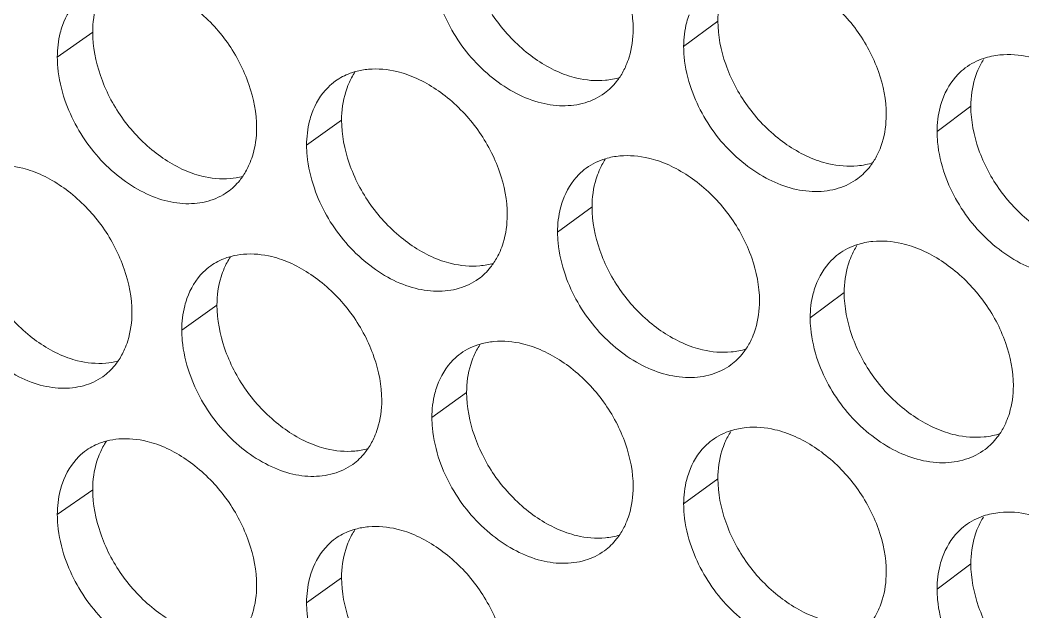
# Model space of a CAD drawing. Header units: millimetres. Extents: x 1177 to 4147, y 93 to 2194.
# Drawn here: x 2652.35 to 2669.62, y 703.32 to 713.51 of the extents above; entities that cross this region are included whole.
import ezdxf

# ---------------------------------------------------------------- set-up
doc = ezdxf.new("R2010")
doc.units = ezdxf.units.MM
doc.header["$LTSCALE"] = 0.1
doc.layers.get('0').update_dxf_attribs({"lineweight": 13})
doc.layers.add('标注', color=251, linetype='Continuous', lineweight=9)

# ---------------------------------------------------------------- blocks, each defined once
blk = doc.blocks.new('02')
for points, knots in [([(4627.348, 522.744), (4597.363, 531.299), (4553.55, 545.69), (4497.641, 568.487), (4458.71, 586.649), (4422.281, 606.068), (4388.51, 626.659), (4357.551, 648.334), (4338.416, 663.815), (4329.392, 671.722)], [0, 0, 0, 0, 0.278685, 0.411475, 0.539478, 0.662459, 0.780251, 0.892768, 1, 1, 1, 1]), ([(4626.906, 521.428), (4597.052, 529.945), (4553.424, 544.261), (4497.732, 566.923), (4458.929, 584.973), (4422.597, 604.269), (4388.892, 624.729), (4357.964, 646.263), (4338.829, 661.641), (4329.798, 669.496)], [0, 0, 0, 0, 0.278468, 0.411196, 0.539177, 0.662176, 0.780023, 0.892638, 1, 1, 1, 1]), ([(4628.518, 518.372), (4598.337, 526.935), (4554.235, 541.353), (4497.955, 564.22), (4458.766, 582.448), (4422.099, 601.945), (4388.114, 622.628), (4356.965, 644.402), (4337.717, 659.96), (4328.641, 667.907)], [0, 0, 0, 0, 0.278732, 0.411552, 0.539576, 0.662563, 0.780343, 0.892822, 1, 1, 1, 1]), ([(4328.202, 667.332), (4337.3, 659.316), (4356.601, 643.626), (4387.852, 621.677), (4421.956, 600.844), (4458.755, 581.215), (4498.091, 562.874), (4554.59, 539.876), (4598.873, 525.389), (4629.18, 516.79)], [0, 0, 0, 0, 0.107262, 0.219794, 0.337581, 0.460553, 0.588547, 0.721328, 1, 1, 1, 1])]:
    blk.add_open_spline(points, degree=3, knots=knots)
at = {"layer": '标注'}
for p, q in [((4575.368, 610.542), (4574.525, 609.921)), ((4559.99, 610.271), (4559.119, 609.66)), ((4581.589, 608.451), (4580.758, 607.827)), ((4566.111, 608.108), (4565.251, 607.493)), ((4572.272, 605.973), (4571.424, 605.355)), ((4578.474, 603.868), (4577.637, 603.246)), ((4563.046, 603.561), (4562.18, 602.948)), ((4569.187, 601.412), (4568.333, 600.795)), ((4575.368, 599.292), (4574.525, 598.671)), ((4559.99, 599.021), (4559.119, 598.41)), ((4559.99, 599.021), (4559.119, 598.41)), ((4581.589, 597.201), (4580.758, 596.577)), ((4566.111, 596.858), (4565.251, 596.243)), ((4566.111, 596.858), (4565.251, 596.243))]:
    blk.add_line(p, q, dxfattribs=at)
for points, knots in [([(4573.284, 610.344), (4573.284, 610.703), (4573.133, 611.448), (4572.601, 612.462), (4571.806, 613.289), (4571.146, 613.673), (4570.805, 613.79)], [0, 0, 0, 0, 0.24041, 0.498878, 0.758134, 1, 1, 1, 1]), ([(4569.187, 612.662), (4569.187, 612.303), (4569.336, 611.557), (4569.865, 610.542), (4570.656, 609.714), (4571.314, 609.329), (4571.654, 609.212)], [0, 0, 0, 0, 0.240713, 0.499341, 0.758439, 1, 1, 1, 1]), ([(4579.508, 608.243), (4579.508, 608.602), (4579.357, 609.347), (4578.821, 610.359), (4578.02, 611.183), (4577.357, 611.563), (4577.014, 611.678)], [0, 0, 0, 0, 0.240116, 0.498284, 0.757575, 1, 1, 1, 1]), ([(4564.021, 607.924), (4564.021, 608.283), (4563.872, 609.029), (4563.346, 610.046), (4562.56, 610.879), (4561.905, 611.268), (4561.567, 611.388)], [0, 0, 0, 0, 0.240859, 0.499781, 0.758983, 1, 1, 1, 1]), ([(4575.542, 611.433), (4575.514, 611.366), (4575.409, 611.08), (4575.368, 610.773), (4575.368, 610.542)], [0, 0, 0, 0, 0.239294, 1, 1, 1, 1]), ([(4559.837, 611.244), (4559.77, 611.196), (4559.511, 610.979), (4559.332, 610.676), (4559.246, 610.436)], [0, 0, 0, 0, 0.243319, 1, 1, 1, 1]), ([(4560.17, 611.178), (4560.14, 611.111), (4560.032, 610.82), (4559.99, 610.507), (4559.99, 610.271)], [0, 0, 0, 0, 0.238392, 1, 1, 1, 1]), ([(4568.523, 610.986), (4568.682, 610.527), (4569.053, 609.875), (4569.737, 609.192), (4570.312, 608.791), (4570.92, 608.53), (4571.528, 608.435), (4572.098, 608.504), (4572.435, 608.665), (4572.578, 608.77)], [0, 0, 0, 0, 0.277575, 0.416837, 0.550884, 0.676215, 0.791695, 0.898653, 1, 1, 1, 1]), ([(4574.657, 610.702), (4574.635, 610.642), (4574.557, 610.389), (4574.525, 610.122), (4574.525, 609.921)], [0, 0, 0, 0, 0.240519, 1, 1, 1, 1]), ([(4575.368, 610.542), (4575.368, 610.183), (4575.518, 609.438), (4576.051, 608.425), (4576.847, 607.6), (4577.509, 607.219), (4577.852, 607.104)], [0, 0, 0, 0, 0.240418, 0.498747, 0.75788, 1, 1, 1, 1]), ([(4559.246, 610.436), (4559.225, 610.376), (4559.149, 610.125), (4559.119, 609.86), (4559.119, 609.66)], [0, 0, 0, 0, 0.240003, 1, 1, 1, 1]), ([(4573.107, 609.449), (4573.136, 609.516), (4573.242, 609.803), (4573.284, 610.112), (4573.284, 610.344)], [0, 0, 0, 0, 0.239188, 1, 1, 1, 1]), ([(4559.99, 610.271), (4559.99, 609.911), (4560.138, 609.165), (4560.661, 608.147), (4561.443, 607.313), (4562.096, 606.924), (4562.434, 606.804)], [0, 0, 0, 0, 0.241162, 0.500244, 0.759286, 1, 1, 1, 1]), ([(4574.525, 609.921), (4574.525, 609.835), (4574.543, 609.476), (4574.627, 609.121), (4574.717, 608.863)], [0, 0, 0, 0, 0.240096, 1, 1, 1, 1]), ([(4559.119, 609.66), (4559.119, 609.574), (4559.136, 609.214), (4559.219, 608.858), (4559.307, 608.599)], [0, 0, 0, 0, 0.239878, 1, 1, 1, 1]), ([(4583.262, 609.595), (4583.181, 609.622), (4582.87, 609.709), (4582.541, 609.735), (4582.304, 609.711)], [0, 0, 0, 0, 0.262621, 1, 1, 1, 1]), ([(4567.715, 609.232), (4567.636, 609.26), (4567.331, 609.35), (4567.006, 609.38), (4566.773, 609.359)], [0, 0, 0, 0, 0.263274, 1, 1, 1, 1]), ([(4581.453, 609.393), (4581.39, 609.345), (4581.146, 609.13), (4580.974, 608.839), (4580.89, 608.609)], [0, 0, 0, 0, 0.244516, 1, 1, 1, 1]), ([(4581.761, 609.334), (4581.733, 609.268), (4581.63, 608.985), (4581.589, 608.68), (4581.589, 608.451)], [0, 0, 0, 0, 0.239648, 1, 1, 1, 1]), ([(4565.963, 609.072), (4565.897, 609.025), (4565.643, 608.808), (4565.465, 608.508), (4565.38, 608.27)], [0, 0, 0, 0, 0.243679, 1, 1, 1, 1]), ([(4566.453, 609.302), (4566.409, 609.29), (4566.236, 609.235), (4566.073, 609.151), (4565.963, 609.072)], [0, 0, 0, 0, 0.254263, 1, 1, 1, 1]), ([(4570.186, 605.78), (4570.186, 606.139), (4570.036, 606.885), (4569.506, 607.9), (4568.714, 608.728), (4568.056, 609.114), (4567.715, 609.232)], [0, 0, 0, 0, 0.240558, 0.499178, 0.758416, 1, 1, 1, 1]), ([(4571.654, 609.212), (4571.734, 609.185), (4572.04, 609.096), (4572.365, 609.067), (4572.599, 609.089)], [0, 0, 0, 0, 0.262933, 1, 1, 1, 1]), ([(4572.578, 608.77), (4572.69, 608.852), (4572.826, 608.985), (4572.934, 609.137), (4572.96, 609.176)], [0, 0, 0, 0, 0.745795, 1, 1, 1, 1]), ([(4566.289, 609.009), (4566.26, 608.941), (4566.153, 608.653), (4566.111, 608.342), (4566.111, 608.108)], [0, 0, 0, 0, 0.238756, 1, 1, 1, 1]), ([(4574.717, 608.863), (4574.878, 608.403), (4575.253, 607.751), (4575.946, 607.07), (4576.689, 606.557), (4577.536, 606.296), (4578.328, 606.402), (4578.666, 606.567), (4578.809, 606.674)], [0, 0, 0, 0, 0.277359, 0.41667, 0.550882, 0.790562, 0.898061, 1, 1, 1, 1]), ([(4559.307, 608.599), (4559.464, 608.142), (4559.828, 607.491), (4560.501, 606.804), (4561.067, 606.399), (4561.665, 606.132), (4562.265, 606.028), (4562.829, 606.088), (4563.163, 606.242), (4563.306, 606.343)], [0, 0, 0, 0, 0.278686, 0.418268, 0.552446, 0.677694, 0.792838, 0.899272, 1, 1, 1, 1]), ([(4580.89, 608.609), (4580.868, 608.549), (4580.789, 608.296), (4580.758, 608.028), (4580.758, 607.827)], [0, 0, 0, 0, 0.240728, 1, 1, 1, 1]), ([(4581.589, 608.451), (4581.589, 608.093), (4581.74, 607.348), (4582.276, 606.337), (4583.078, 605.515), (4583.744, 605.139), (4584.088, 605.025)], [0, 0, 0, 0, 0.240129, 0.498159, 0.757326, 1, 1, 1, 1]), ([(4565.38, 608.27), (4565.359, 608.211), (4565.282, 607.959), (4565.251, 607.693), (4565.251, 607.493)], [0, 0, 0, 0, 0.240208, 1, 1, 1, 1]), ([(4566.111, 608.108), (4566.111, 607.749), (4566.26, 607.003), (4566.787, 605.987), (4567.575, 605.156), (4568.231, 604.77), (4568.571, 604.652)], [0, 0, 0, 0, 0.240862, 0.49964, 0.75872, 1, 1, 1, 1]), ([(4579.334, 607.356), (4579.363, 607.422), (4579.467, 607.707), (4579.508, 608.013), (4579.508, 608.243)], [0, 0, 0, 0, 0.239544, 1, 1, 1, 1]), ([(4563.842, 607.019), (4563.871, 607.087), (4563.979, 607.376), (4564.021, 607.689), (4564.021, 607.924)], [0, 0, 0, 0, 0.238646, 1, 1, 1, 1]), ([(4580.758, 607.827), (4580.758, 607.741), (4580.776, 607.381), (4580.86, 607.027), (4580.951, 606.769)], [0, 0, 0, 0, 0.240186, 1, 1, 1, 1]), ([(4565.251, 607.493), (4565.251, 607.407), (4565.269, 607.047), (4565.352, 606.692), (4565.441, 606.433)], [0, 0, 0, 0, 0.239965, 1, 1, 1, 1]), ([(4573.904, 607.106), (4573.825, 607.133), (4573.517, 607.221), (4573.19, 607.25), (4572.955, 607.228)], [0, 0, 0, 0, 0.263009, 1, 1, 1, 1]), ([(4576.391, 603.665), (4576.391, 604.024), (4576.24, 604.769), (4575.706, 605.782), (4574.908, 606.607), (4574.247, 606.989), (4573.904, 607.106)], [0, 0, 0, 0, 0.240262, 0.49858, 0.757854, 1, 1, 1, 1]), ([(4577.852, 607.104), (4577.931, 607.077), (4578.24, 606.989), (4578.567, 606.962), (4578.802, 606.985)], [0, 0, 0, 0, 0.262674, 1, 1, 1, 1]), ([(4578.809, 606.674), (4578.922, 606.759), (4579.058, 606.894), (4579.166, 607.048), (4579.192, 607.089)], [0, 0, 0, 0, 0.74587, 1, 1, 1, 1]), ([(4558.508, 606.852), (4558.429, 606.88), (4558.127, 606.972), (4557.806, 607.004), (4557.574, 606.985)], [0, 0, 0, 0, 0.263682, 1, 1, 1, 1]), ([(4560.954, 603.382), (4560.954, 603.741), (4560.805, 604.488), (4560.281, 605.505), (4559.498, 606.34), (4558.846, 606.731), (4558.508, 606.852)], [0, 0, 0, 0, 0.241011, 0.500085, 0.759268, 1, 1, 1, 1]), ([(4572.13, 606.929), (4572.065, 606.881), (4571.814, 606.665), (4571.639, 606.369), (4571.554, 606.134)], [0, 0, 0, 0, 0.244024, 1, 1, 1, 1]), ([(4572.448, 606.867), (4572.419, 606.8), (4572.314, 606.514), (4572.272, 606.205), (4572.272, 605.973)], [0, 0, 0, 0, 0.239116, 1, 1, 1, 1]), ([(4562.434, 606.804), (4562.512, 606.776), (4562.815, 606.685), (4563.137, 606.654), (4563.369, 606.674)], [0, 0, 0, 0, 0.263331, 1, 1, 1, 1]), ([(4563.306, 606.343), (4563.418, 606.422), (4563.553, 606.552), (4563.662, 606.7), (4563.688, 606.739)], [0, 0, 0, 0, 0.745677, 1, 1, 1, 1]), ([(4580.951, 606.769), (4581.113, 606.309), (4581.493, 605.655), (4582.193, 604.977), (4582.945, 604.468), (4583.801, 604.214), (4584.598, 604.329), (4584.937, 604.499), (4585.081, 604.609)], [0, 0, 0, 0, 0.27664, 0.415747, 0.549878, 0.789826, 0.897663, 1, 1, 1, 1]), ([(4565.441, 606.433), (4565.599, 605.975), (4565.968, 605.323), (4566.648, 604.639), (4567.221, 604.236), (4567.825, 603.973), (4568.43, 603.876), (4568.998, 603.942), (4569.334, 604.1), (4569.477, 604.203)], [0, 0, 0, 0, 0.277943, 0.417311, 0.551401, 0.676704, 0.792073, 0.898857, 1, 1, 1, 1]), ([(4571.554, 606.134), (4571.533, 606.074), (4571.455, 605.822), (4571.424, 605.555), (4571.424, 605.355)], [0, 0, 0, 0, 0.240415, 1, 1, 1, 1]), ([(4572.272, 605.973), (4572.272, 605.614), (4572.422, 604.869), (4572.953, 603.855), (4573.746, 603.028), (4574.407, 602.646), (4574.748, 602.53)], [0, 0, 0, 0, 0.240565, 0.499043, 0.758159, 1, 1, 1, 1]), ([(4556.945, 605.738), (4556.945, 605.379), (4557.093, 604.632), (4557.613, 603.613), (4558.393, 602.778), (4559.043, 602.386), (4559.38, 602.265)], [0, 0, 0, 0, 0.241314, 0.500547, 0.759571, 1, 1, 1, 1]), ([(4570.009, 604.882), (4570.038, 604.949), (4570.144, 605.237), (4570.186, 605.547), (4570.186, 605.78)], [0, 0, 0, 0, 0.239008, 1, 1, 1, 1]), ([(4571.424, 605.355), (4571.424, 605.268), (4571.442, 604.909), (4571.525, 604.554), (4571.615, 604.296)], [0, 0, 0, 0, 0.240052, 1, 1, 1, 1]), ([(4580.133, 605.008), (4580.053, 605.035), (4579.743, 605.122), (4579.414, 605.149), (4579.178, 605.126)], [0, 0, 0, 0, 0.262749, 1, 1, 1, 1]), ([(4582.635, 601.579), (4582.635, 601.938), (4582.483, 602.683), (4581.945, 603.694), (4581.142, 604.515), (4580.477, 604.893), (4580.133, 605.008)], [0, 0, 0, 0, 0.239971, 0.497989, 0.757297, 1, 1, 1, 1]), ([(4563.393, 604.759), (4563.348, 604.747), (4563.173, 604.693), (4563.007, 604.608), (4562.895, 604.529)], [0, 0, 0, 0, 0.254423, 1, 1, 1, 1]), ([(4564.636, 604.682), (4564.557, 604.709), (4564.253, 604.8), (4563.929, 604.831), (4563.696, 604.811)], [0, 0, 0, 0, 0.263409, 1, 1, 1, 1]), ([(4567.099, 601.224), (4567.099, 601.582), (4566.949, 602.328), (4566.421, 603.344), (4565.632, 604.175), (4564.976, 604.562), (4564.636, 604.682)], [0, 0, 0, 0, 0.240708, 0.499479, 0.758699, 1, 1, 1, 1]), ([(4568.571, 604.652), (4568.65, 604.625), (4568.955, 604.535), (4569.279, 604.505), (4569.512, 604.526)], [0, 0, 0, 0, 0.263064, 1, 1, 1, 1]), ([(4578.336, 604.815), (4578.272, 604.767), (4578.026, 604.551), (4577.853, 604.258), (4577.768, 604.027)], [0, 0, 0, 0, 0.244355, 1, 1, 1, 1]), ([(4578.647, 604.755), (4578.618, 604.688), (4578.515, 604.404), (4578.474, 604.098), (4578.474, 603.868)], [0, 0, 0, 0, 0.239472, 1, 1, 1, 1]), ([(4562.895, 604.529), (4562.829, 604.482), (4562.572, 604.265), (4562.393, 603.963), (4562.308, 603.724)], [0, 0, 0, 0, 0.243501, 1, 1, 1, 1]), ([(4563.224, 604.465), (4563.195, 604.397), (4563.088, 604.108), (4563.046, 603.795), (4563.046, 603.561)], [0, 0, 0, 0, 0.238574, 1, 1, 1, 1]), ([(4569.477, 604.203), (4569.589, 604.285), (4569.725, 604.416), (4569.833, 604.567), (4569.859, 604.606)], [0, 0, 0, 0, 0.745756, 1, 1, 1, 1]), ([(4571.615, 604.296), (4571.775, 603.836), (4572.148, 603.184), (4572.837, 602.502), (4573.576, 601.988), (4574.419, 601.723), (4575.208, 601.824), (4575.545, 601.988), (4575.689, 602.093)], [0, 0, 0, 0, 0.277722, 0.417137, 0.551389, 0.790935, 0.898263, 1, 1, 1, 1]), ([(4556.256, 604.068), (4556.412, 603.611), (4556.774, 602.961), (4557.443, 602.273), (4558.006, 601.866), (4558.601, 601.597), (4559.198, 601.491), (4559.76, 601.547), (4560.093, 601.699), (4560.235, 601.799)], [0, 0, 0, 0, 0.27906, 0.418751, 0.552974, 0.678194, 0.793225, 0.899482, 1, 1, 1, 1]), ([(4577.768, 604.027), (4577.747, 603.967), (4577.668, 603.714), (4577.637, 603.447), (4577.637, 603.246)], [0, 0, 0, 0, 0.240623, 1, 1, 1, 1]), ([(4562.308, 603.724), (4562.287, 603.665), (4562.21, 603.413), (4562.18, 603.148), (4562.18, 602.948)], [0, 0, 0, 0, 0.240105, 1, 1, 1, 1]), ([(4576.216, 602.774), (4576.245, 602.841), (4576.35, 603.126), (4576.391, 603.434), (4576.391, 603.665)], [0, 0, 0, 0, 0.239367, 1, 1, 1, 1]), ([(4578.474, 603.868), (4578.474, 603.509), (4578.624, 602.765), (4579.159, 601.752), (4579.958, 600.929), (4580.622, 600.55), (4580.965, 600.436)], [0, 0, 0, 0, 0.240273, 0.498452, 0.757602, 1, 1, 1, 1]), ([(4563.046, 603.561), (4563.046, 603.201), (4563.194, 602.456), (4563.719, 601.438), (4564.504, 600.606), (4565.158, 600.218), (4565.497, 600.099)], [0, 0, 0, 0, 0.241011, 0.499941, 0.759002, 1, 1, 1, 1]), ([(4560.773, 602.474), (4560.803, 602.541), (4560.912, 602.832), (4560.954, 603.146), (4560.954, 603.382)], [0, 0, 0, 0, 0.238464, 1, 1, 1, 1]), ([(4577.637, 603.246), (4577.637, 603.159), (4577.655, 602.8), (4577.739, 602.445), (4577.829, 602.187)], [0, 0, 0, 0, 0.240141, 1, 1, 1, 1]), ([(4562.18, 602.948), (4562.18, 602.862), (4562.198, 602.502), (4562.28, 602.146), (4562.369, 601.888)], [0, 0, 0, 0, 0.239921, 1, 1, 1, 1]), ([(4570.805, 602.54), (4570.725, 602.568), (4570.419, 602.657), (4570.093, 602.686), (4569.859, 602.665)], [0, 0, 0, 0, 0.263141, 1, 1, 1, 1]), ([(4573.284, 599.094), (4573.284, 599.453), (4573.133, 600.198), (4572.601, 601.212), (4571.806, 602.039), (4571.146, 602.423), (4570.805, 602.54)], [0, 0, 0, 0, 0.24041, 0.498878, 0.758134, 1, 1, 1, 1]), ([(4574.748, 602.53), (4574.828, 602.503), (4575.135, 602.414), (4575.461, 602.386), (4575.695, 602.408)], [0, 0, 0, 0, 0.262803, 1, 1, 1, 1]), ([(4575.689, 602.093), (4575.801, 602.177), (4575.937, 602.311), (4576.045, 602.464), (4576.071, 602.504)], [0, 0, 0, 0, 0.745833, 1, 1, 1, 1]), ([(4559.38, 602.265), (4559.459, 602.238), (4559.76, 602.146), (4560.081, 602.114), (4560.312, 602.133)], [0, 0, 0, 0, 0.263467, 1, 1, 1, 1]), ([(4560.235, 601.799), (4560.347, 601.877), (4560.482, 602.005), (4560.591, 602.152), (4560.617, 602.191)], [0, 0, 0, 0, 0.745636, 1, 1, 1, 1]), ([(4569.042, 602.372), (4568.976, 602.324), (4568.724, 602.108), (4568.547, 601.81), (4568.462, 601.574)], [0, 0, 0, 0, 0.243853, 1, 1, 1, 1]), ([(4569.363, 602.309), (4569.334, 602.242), (4569.228, 601.955), (4569.187, 601.645), (4569.187, 601.412)], [0, 0, 0, 0, 0.238936, 1, 1, 1, 1]), ([(4577.829, 602.187), (4577.99, 601.727), (4578.368, 601.074), (4579.064, 600.395), (4579.812, 599.884), (4580.663, 599.626), (4581.458, 599.737), (4581.797, 599.905), (4581.94, 600.013)], [0, 0, 0, 0, 0.276999, 0.416207, 0.550378, 0.790192, 0.897861, 1, 1, 1, 1]), ([(4562.369, 601.888), (4562.526, 601.43), (4562.893, 600.779), (4563.57, 600.093), (4564.139, 599.689), (4564.74, 599.424), (4565.343, 599.323), (4565.908, 599.386), (4566.244, 599.542), (4566.386, 599.645)], [0, 0, 0, 0, 0.278313, 0.417788, 0.551922, 0.677197, 0.792453, 0.899064, 1, 1, 1, 1]), ([(4568.462, 601.574), (4568.441, 601.514), (4568.363, 601.262), (4568.333, 600.996), (4568.333, 600.795)], [0, 0, 0, 0, 0.240311, 1, 1, 1, 1]), ([(4569.187, 601.412), (4569.187, 601.053), (4569.336, 600.307), (4569.865, 599.292), (4570.656, 598.464), (4571.314, 598.079), (4571.654, 597.962)], [0, 0, 0, 0, 0.240713, 0.499341, 0.758439, 1, 1, 1, 1]), ([(4582.462, 600.695), (4582.491, 600.762), (4582.594, 601.045), (4582.635, 601.35), (4582.635, 601.579)], [0, 0, 0, 0, 0.23972, 1, 1, 1, 1]), ([(4566.92, 600.322), (4566.949, 600.389), (4567.057, 600.678), (4567.099, 600.989), (4567.099, 601.224)], [0, 0, 0, 0, 0.238828, 1, 1, 1, 1]), ([(4568.333, 600.795), (4568.333, 600.709), (4568.35, 600.349), (4568.433, 599.994), (4568.523, 599.736)], [0, 0, 0, 0, 0.240008, 1, 1, 1, 1]), ([(4577.014, 600.428), (4576.934, 600.455), (4576.625, 600.543), (4576.297, 600.571), (4576.062, 600.549)], [0, 0, 0, 0, 0.262879, 1, 1, 1, 1]), ([(4579.508, 596.993), (4579.508, 597.352), (4579.357, 598.097), (4578.821, 599.109), (4578.02, 599.933), (4577.357, 600.313), (4577.014, 600.428)], [0, 0, 0, 0, 0.240116, 0.498284, 0.757575, 1, 1, 1, 1]), ([(4580.965, 600.436), (4581.045, 600.409), (4581.355, 600.322), (4581.682, 600.296), (4581.918, 600.319)], [0, 0, 0, 0, 0.262546, 1, 1, 1, 1]), ([(4581.94, 600.013), (4582.053, 600.098), (4582.189, 600.235), (4582.297, 600.39), (4582.323, 600.431)], [0, 0, 0, 0, 0.745908, 1, 1, 1, 1]), ([(4560.343, 600.222), (4560.297, 600.21), (4560.119, 600.157), (4559.95, 600.073), (4559.837, 599.994)], [0, 0, 0, 0, 0.254587, 1, 1, 1, 1]), ([(4560.343, 600.222), (4560.297, 600.21), (4560.119, 600.157), (4559.95, 600.073), (4559.837, 599.994)], [0, 0, 0, 0, 0.254587, 1, 1, 1, 1]), ([(4561.567, 600.138), (4561.488, 600.166), (4561.185, 600.257), (4560.862, 600.289), (4560.63, 600.269)], [0, 0, 0, 0, 0.263544, 1, 1, 1, 1]), ([(4561.567, 600.138), (4561.488, 600.166), (4561.185, 600.257), (4560.862, 600.289), (4560.63, 600.269)], [0, 0, 0, 0, 0.263544, 1, 1, 1, 1]), ([(4575.228, 600.243), (4575.163, 600.196), (4574.915, 599.979), (4574.741, 599.685), (4574.657, 599.452)], [0, 0, 0, 0, 0.244191, 1, 1, 1, 1]), ([(4575.542, 600.183), (4575.514, 600.116), (4575.409, 599.83), (4575.368, 599.523), (4575.368, 599.292)], [0, 0, 0, 0, 0.239294, 1, 1, 1, 1]), ([(4559.837, 599.994), (4559.77, 599.946), (4559.511, 599.729), (4559.332, 599.426), (4559.246, 599.186)], [0, 0, 0, 0, 0.243319, 1, 1, 1, 1]), ([(4559.837, 599.994), (4559.77, 599.946), (4559.511, 599.729), (4559.332, 599.426), (4559.246, 599.186)], [0, 0, 0, 0, 0.243319, 1, 1, 1, 1]), ([(4564.021, 596.674), (4564.021, 597.033), (4563.872, 597.779), (4563.346, 598.796), (4562.56, 599.629), (4561.905, 600.018), (4561.567, 600.138)], [0, 0, 0, 0, 0.240859, 0.499781, 0.758983, 1, 1, 1, 1]), ([(4564.021, 596.674), (4564.021, 597.033), (4563.872, 597.779), (4563.346, 598.796), (4562.56, 599.629), (4561.905, 600.018), (4561.567, 600.138)], [0, 0, 0, 0, 0.240859, 0.499781, 0.758983, 1, 1, 1, 1]), ([(4565.497, 600.099), (4565.576, 600.072), (4565.88, 599.981), (4566.203, 599.951), (4566.435, 599.971)], [0, 0, 0, 0, 0.263197, 1, 1, 1, 1]), ([(4566.386, 599.645), (4566.498, 599.725), (4566.634, 599.855), (4566.742, 600.005), (4566.769, 600.044)], [0, 0, 0, 0, 0.745717, 1, 1, 1, 1]), ([(4560.17, 599.928), (4560.14, 599.861), (4560.032, 599.57), (4559.99, 599.257), (4559.99, 599.021)], [0, 0, 0, 0, 0.238392, 1, 1, 1, 1]), ([(4560.17, 599.928), (4560.14, 599.861), (4560.032, 599.57), (4559.99, 599.257), (4559.99, 599.021)], [0, 0, 0, 0, 0.238392, 1, 1, 1, 1]), ([(4568.523, 599.736), (4568.682, 599.277), (4569.053, 598.625), (4569.737, 597.942), (4570.312, 597.541), (4570.92, 597.28), (4571.528, 597.185), (4572.098, 597.254), (4572.435, 597.415), (4572.578, 597.52)], [0, 0, 0, 0, 0.277575, 0.416837, 0.550884, 0.676215, 0.791695, 0.898653, 1, 1, 1, 1]), ([(4574.657, 599.452), (4574.635, 599.392), (4574.557, 599.139), (4574.525, 598.872), (4574.525, 598.671)], [0, 0, 0, 0, 0.240519, 1, 1, 1, 1]), ([(4575.368, 599.292), (4575.368, 598.933), (4575.518, 598.188), (4576.051, 597.175), (4576.847, 596.35), (4577.509, 595.969), (4577.852, 595.854)], [0, 0, 0, 0, 0.240418, 0.498747, 0.75788, 1, 1, 1, 1]), ([(4559.246, 599.186), (4559.225, 599.126), (4559.149, 598.875), (4559.119, 598.61), (4559.119, 598.41)], [0, 0, 0, 0, 0.240003, 1, 1, 1, 1]), ([(4559.246, 599.186), (4559.225, 599.126), (4559.149, 598.875), (4559.119, 598.61), (4559.119, 598.41)], [0, 0, 0, 0, 0.240003, 1, 1, 1, 1]), ([(4559.99, 599.021), (4559.99, 598.661), (4560.138, 597.915), (4560.661, 596.897), (4561.443, 596.063), (4562.096, 595.674), (4562.434, 595.554)], [0, 0, 0, 0, 0.241162, 0.500244, 0.759286, 1, 1, 1, 1]), ([(4559.99, 599.021), (4559.99, 598.661), (4560.138, 597.915), (4560.661, 596.897), (4561.443, 596.063), (4562.096, 595.674), (4562.434, 595.554)], [0, 0, 0, 0, 0.241162, 0.500244, 0.759286, 1, 1, 1, 1]), ([(4573.107, 598.199), (4573.136, 598.266), (4573.242, 598.553), (4573.284, 598.862), (4573.284, 599.094)], [0, 0, 0, 0, 0.239188, 1, 1, 1, 1]), ([(4574.525, 598.671), (4574.525, 598.585), (4574.543, 598.226), (4574.627, 597.871), (4574.717, 597.613)], [0, 0, 0, 0, 0.240096, 1, 1, 1, 1]), ([(4583.262, 598.345), (4583.181, 598.372), (4582.87, 598.459), (4582.541, 598.485), (4582.304, 598.461)], [0, 0, 0, 0, 0.262621, 1, 1, 1, 1]), ([(4559.119, 598.41), (4559.119, 598.324), (4559.136, 597.964), (4559.219, 597.608), (4559.307, 597.349)], [0, 0, 0, 0, 0.239878, 1, 1, 1, 1]), ([(4559.119, 598.41), (4559.119, 598.324), (4559.136, 597.964), (4559.219, 597.608), (4559.307, 597.349)], [0, 0, 0, 0, 0.239878, 1, 1, 1, 1]), ([(4566.453, 598.052), (4566.409, 598.04), (4566.236, 597.985), (4566.073, 597.901), (4565.963, 597.822)], [0, 0, 0, 0, 0.254263, 1, 1, 1, 1]), ([(4566.453, 598.052), (4566.409, 598.04), (4566.236, 597.985), (4566.073, 597.901), (4565.963, 597.822)], [0, 0, 0, 0, 0.254263, 1, 1, 1, 1]), ([(4567.715, 597.982), (4567.636, 598.01), (4567.331, 598.1), (4567.006, 598.13), (4566.773, 598.109)], [0, 0, 0, 0, 0.263274, 1, 1, 1, 1]), ([(4567.715, 597.982), (4567.636, 598.01), (4567.331, 598.1), (4567.006, 598.13), (4566.773, 598.109)], [0, 0, 0, 0, 0.263274, 1, 1, 1, 1]), ([(4570.186, 594.53), (4570.186, 594.889), (4570.036, 595.635), (4569.506, 596.65), (4568.714, 597.478), (4568.056, 597.864), (4567.715, 597.982)], [0, 0, 0, 0, 0.240558, 0.499178, 0.758416, 1, 1, 1, 1]), ([(4570.186, 594.53), (4570.186, 594.889), (4570.036, 595.635), (4569.506, 596.65), (4568.714, 597.478), (4568.056, 597.864), (4567.715, 597.982)], [0, 0, 0, 0, 0.240558, 0.499178, 0.758416, 1, 1, 1, 1]), ([(4571.654, 597.962), (4571.734, 597.935), (4572.04, 597.846), (4572.365, 597.817), (4572.599, 597.839)], [0, 0, 0, 0, 0.262933, 1, 1, 1, 1]), ([(4581.453, 598.143), (4581.39, 598.095), (4581.146, 597.88), (4580.974, 597.589), (4580.89, 597.359)], [0, 0, 0, 0, 0.244516, 1, 1, 1, 1]), ([(4581.761, 598.084), (4581.733, 598.018), (4581.63, 597.735), (4581.589, 597.43), (4581.589, 597.201)], [0, 0, 0, 0, 0.239648, 1, 1, 1, 1]), ([(4565.963, 597.822), (4565.897, 597.775), (4565.643, 597.558), (4565.465, 597.258), (4565.38, 597.02)], [0, 0, 0, 0, 0.243679, 1, 1, 1, 1]), ([(4565.963, 597.822), (4565.897, 597.775), (4565.643, 597.558), (4565.465, 597.258), (4565.38, 597.02)], [0, 0, 0, 0, 0.243679, 1, 1, 1, 1]), ([(4566.289, 597.759), (4566.26, 597.691), (4566.153, 597.403), (4566.111, 597.092), (4566.111, 596.858)], [0, 0, 0, 0, 0.238756, 1, 1, 1, 1]), ([(4566.289, 597.759), (4566.26, 597.691), (4566.153, 597.403), (4566.111, 597.092), (4566.111, 596.858)], [0, 0, 0, 0, 0.238756, 1, 1, 1, 1]), ([(4572.578, 597.52), (4572.69, 597.602), (4572.826, 597.735), (4572.934, 597.887), (4572.96, 597.926)], [0, 0, 0, 0, 0.745795, 1, 1, 1, 1]), ([(4574.717, 597.613), (4574.878, 597.153), (4575.253, 596.501), (4575.946, 595.82), (4576.689, 595.307), (4577.536, 595.046), (4578.328, 595.152), (4578.666, 595.317), (4578.809, 595.424)], [0, 0, 0, 0, 0.277359, 0.41667, 0.550882, 0.790562, 0.898061, 1, 1, 1, 1]), ([(4559.307, 597.349), (4559.464, 596.892), (4559.828, 596.241), (4560.501, 595.554), (4561.067, 595.149), (4561.665, 594.882), (4562.265, 594.778), (4562.829, 594.838), (4563.163, 594.992), (4563.306, 595.093)], [0, 0, 0, 0, 0.278686, 0.418268, 0.552446, 0.677694, 0.792838, 0.899272, 1, 1, 1, 1]), ([(4559.307, 597.349), (4559.464, 596.892), (4559.828, 596.241), (4560.501, 595.554), (4561.067, 595.149), (4561.665, 594.882), (4562.265, 594.778), (4562.829, 594.838), (4563.163, 594.992), (4563.306, 595.093)], [0, 0, 0, 0, 0.278686, 0.418268, 0.552446, 0.677694, 0.792838, 0.899272, 1, 1, 1, 1]), ([(4580.89, 597.359), (4580.868, 597.299), (4580.789, 597.046), (4580.758, 596.778), (4580.758, 596.577)], [0, 0, 0, 0, 0.240728, 1, 1, 1, 1]), ([(4565.38, 597.02), (4565.359, 596.961), (4565.282, 596.709), (4565.251, 596.443), (4565.251, 596.243)], [0, 0, 0, 0, 0.240208, 1, 1, 1, 1]), ([(4565.38, 597.02), (4565.359, 596.961), (4565.282, 596.709), (4565.251, 596.443), (4565.251, 596.243)], [0, 0, 0, 0, 0.240208, 1, 1, 1, 1]), ([(4579.334, 596.106), (4579.363, 596.172), (4579.467, 596.457), (4579.508, 596.763), (4579.508, 596.993)], [0, 0, 0, 0, 0.239544, 1, 1, 1, 1]), ([(4581.589, 597.201), (4581.589, 596.843), (4581.74, 596.098), (4582.276, 595.087), (4583.078, 594.265), (4583.744, 593.889), (4584.088, 593.775)], [0, 0, 0, 0, 0.240129, 0.498159, 0.757326, 1, 1, 1, 1]), ([(4566.111, 596.858), (4566.111, 596.499), (4566.26, 595.753), (4566.787, 594.737), (4567.575, 593.906), (4568.231, 593.52), (4568.571, 593.402)], [0, 0, 0, 0, 0.240862, 0.49964, 0.75872, 1, 1, 1, 1]), ([(4566.111, 596.858), (4566.111, 596.499), (4566.26, 595.753), (4566.787, 594.737), (4567.575, 593.906), (4568.231, 593.52), (4568.571, 593.402)], [0, 0, 0, 0, 0.240862, 0.49964, 0.75872, 1, 1, 1, 1]), ([(4563.842, 595.769), (4563.871, 595.837), (4563.979, 596.126), (4564.021, 596.439), (4564.021, 596.674)], [0, 0, 0, 0, 0.238646, 1, 1, 1, 1]), ([(4563.842, 595.769), (4563.871, 595.837), (4563.979, 596.126), (4564.021, 596.439), (4564.021, 596.674)], [0, 0, 0, 0, 0.238646, 1, 1, 1, 1]), ([(4580.758, 596.577), (4580.758, 596.491), (4580.776, 596.131), (4580.86, 595.777), (4580.951, 595.519)], [0, 0, 0, 0, 0.240186, 1, 1, 1, 1]), ([(4565.251, 596.243), (4565.251, 596.157), (4565.269, 595.797), (4565.352, 595.442), (4565.441, 595.183)], [0, 0, 0, 0, 0.239965, 1, 1, 1, 1]), ([(4565.251, 596.243), (4565.251, 596.157), (4565.269, 595.797), (4565.352, 595.442), (4565.441, 595.183)], [0, 0, 0, 0, 0.239965, 1, 1, 1, 1])]:
    blk.add_open_spline(points, degree=3, knots=knots, dxfattribs=at)
for points in [[(4581.904, 609.627), (4581.743, 609.574), (4581.588, 609.495), (4581.453, 609.393)], [(4581.901, 609.6), (4581.847, 609.516), (4581.8, 609.427), (4581.761, 609.334)], [(4582.304, 609.711), (4582.168, 609.698), (4582.033, 609.67), (4581.904, 609.627)], [(4566.773, 609.359), (4566.665, 609.35), (4566.558, 609.331), (4566.453, 609.302)], [(4572.96, 609.176), (4573.017, 609.263), (4573.066, 609.354), (4573.107, 609.449)], [(4566.441, 609.288), (4566.382, 609.2), (4566.331, 609.106), (4566.289, 609.009)], [(4572.599, 609.089), (4572.718, 609.1), (4572.837, 609.122), (4572.952, 609.156)], [(4579.192, 607.089), (4579.247, 607.173), (4579.294, 607.263), (4579.334, 607.356)], [(4572.604, 607.161), (4572.435, 607.111), (4572.272, 607.033), (4572.13, 606.929)], [(4572.595, 607.141), (4572.538, 607.055), (4572.489, 606.962), (4572.448, 606.867)], [(4572.955, 607.228), (4572.837, 607.217), (4572.718, 607.195), (4572.604, 607.161)], [(4563.688, 606.739), (4563.747, 606.827), (4563.799, 606.922), (4563.842, 607.019)], [(4578.802, 606.985), (4578.932, 606.998), (4579.063, 607.023), (4579.187, 607.064)], [(4563.369, 606.674), (4563.471, 606.683), (4563.574, 606.7), (4563.673, 606.726)], [(4579.178, 605.126), (4579.048, 605.114), (4578.918, 605.088), (4578.794, 605.048)], [(4569.859, 604.606), (4569.917, 604.693), (4569.967, 604.786), (4570.009, 604.882)], [(4578.794, 605.048), (4578.631, 604.996), (4578.473, 604.917), (4578.336, 604.815)], [(4578.789, 605.023), (4578.734, 604.938), (4578.687, 604.848), (4578.647, 604.755)], [(4563.378, 604.747), (4563.319, 604.658), (4563.267, 604.563), (4563.224, 604.465)], [(4563.696, 604.811), (4563.594, 604.802), (4563.492, 604.785), (4563.393, 604.759)], [(4569.512, 604.526), (4569.626, 604.537), (4569.739, 604.557), (4569.849, 604.589)], [(4569.859, 602.665), (4569.746, 602.655), (4569.633, 602.635), (4569.524, 602.603)], [(4576.071, 602.504), (4576.127, 602.589), (4576.175, 602.68), (4576.216, 602.774)], [(4560.617, 602.191), (4560.678, 602.28), (4560.73, 602.375), (4560.773, 602.474)], [(4569.524, 602.603), (4569.352, 602.554), (4569.186, 602.476), (4569.042, 602.372)], [(4569.513, 602.586), (4569.455, 602.499), (4569.405, 602.405), (4569.363, 602.309)], [(4575.695, 602.408), (4575.82, 602.42), (4575.945, 602.444), (4576.064, 602.481)], [(4560.312, 602.133), (4560.409, 602.141), (4560.506, 602.157), (4560.601, 602.181)], [(4582.323, 600.431), (4582.377, 600.515), (4582.423, 600.604), (4582.462, 600.695)], [(4575.694, 600.476), (4575.528, 600.425), (4575.368, 600.346), (4575.228, 600.243)], [(4575.687, 600.454), (4575.631, 600.368), (4575.583, 600.277), (4575.542, 600.183)], [(4576.062, 600.549), (4575.937, 600.537), (4575.813, 600.513), (4575.694, 600.476)], [(4560.326, 600.212), (4560.266, 600.123), (4560.214, 600.027), (4560.17, 599.928)], [(4560.326, 600.212), (4560.266, 600.123), (4560.214, 600.027), (4560.17, 599.928)], [(4560.63, 600.269), (4560.533, 600.261), (4560.437, 600.246), (4560.343, 600.222)], [(4560.63, 600.269), (4560.533, 600.261), (4560.437, 600.246), (4560.343, 600.222)], [(4566.769, 600.044), (4566.827, 600.132), (4566.878, 600.225), (4566.92, 600.322)], [(4581.918, 600.319), (4582.054, 600.333), (4582.19, 600.36), (4582.32, 600.404)], [(4566.435, 599.971), (4566.543, 599.981), (4566.651, 600), (4566.756, 600.029)], [(4582.304, 598.461), (4582.168, 598.448), (4582.033, 598.42), (4581.904, 598.377)], [(4581.904, 598.377), (4581.743, 598.324), (4581.588, 598.245), (4581.453, 598.143)], [(4581.901, 598.35), (4581.847, 598.266), (4581.8, 598.177), (4581.761, 598.084)], [(4566.441, 598.038), (4566.382, 597.95), (4566.331, 597.856), (4566.289, 597.759)], [(4566.441, 598.038), (4566.382, 597.95), (4566.331, 597.856), (4566.289, 597.759)], [(4566.773, 598.109), (4566.665, 598.1), (4566.558, 598.081), (4566.453, 598.052)], [(4566.773, 598.109), (4566.665, 598.1), (4566.558, 598.081), (4566.453, 598.052)], [(4572.96, 597.926), (4573.017, 598.013), (4573.066, 598.104), (4573.107, 598.199)], [(4572.599, 597.839), (4572.718, 597.85), (4572.837, 597.872), (4572.952, 597.906)], [(4579.192, 595.839), (4579.247, 595.923), (4579.294, 596.013), (4579.334, 596.106)]]:
    blk.add_open_spline(points, degree=3, dxfattribs=at)

msp = doc.modelspace()

# ---------------------------------------------------------------- block references
at = {"xscale": 0.7, "yscale": 0.7, "zscale": 0.7}
msp.add_blockref('02', (-538.391, 286.112), dxfattribs=at)

doc.saveas('drawing.dxf')
